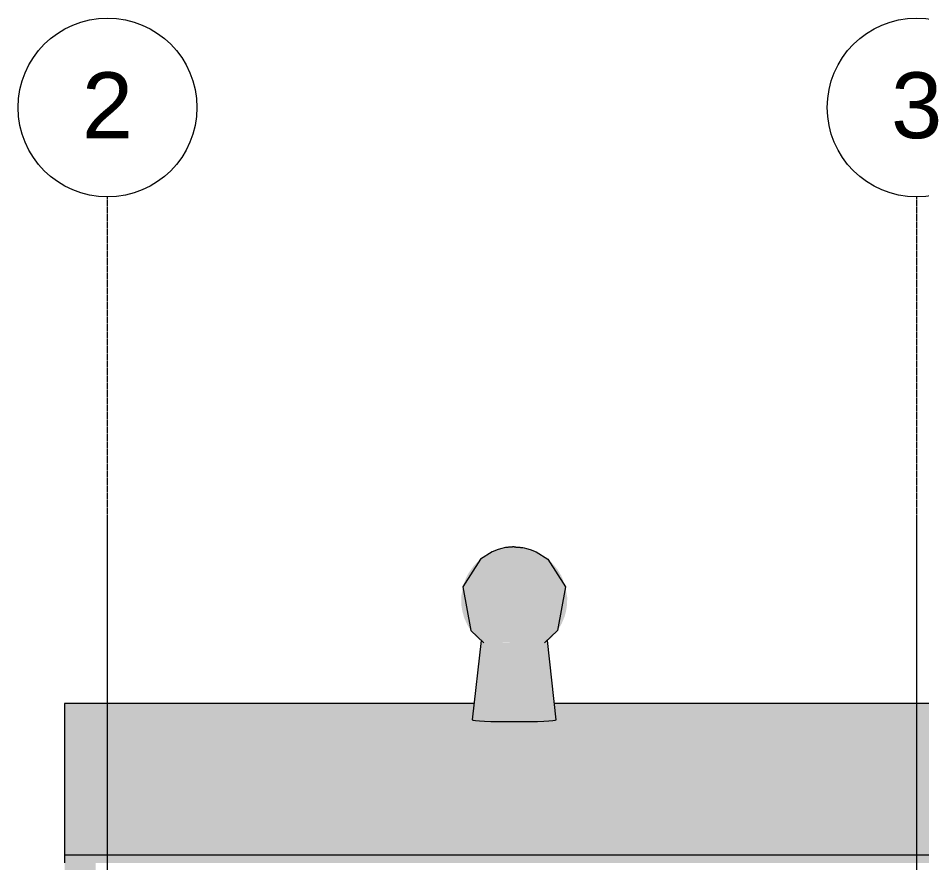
# Model space of a CAD drawing. Header units: inches. Extents: x 20426 to 92531, y -195 to 750.
# Drawn here: x 24707.7 to 25031.1, y 335.3 to 637.8 of the extents above; entities that cross this region are included whole.
import ezdxf

# ---------------------------------------------------------------- set-up
doc = ezdxf.new("R2010")
doc.units = ezdxf.units.IN
doc.header["$MEASUREMENT"] = 0
doc.linetypes.add('Grid Line 1_2_', pattern=[0.875, 0.5, -0.125, 0.125, -0.125])
for name, color, linetype, lineweight in [('A-GENM', 13, 'Continuous', 9), ('A-ROOF', 132, 'Continuous', 13), ('L-SITE-WALL', 31, 'Continuous', 13), ('S-GRID', 1, 'Continuous', 9), ('S-GRID-IDEN', 1, 'Continuous', 9)]:
    doc.layers.add(name, color=color, linetype=linetype, lineweight=lineweight)
doc.styles.add('Arial_1', font='arial.ttf', dxfattribs={"height": 23.60479})

# ---------------------------------------------------------------- blocks, each defined once
blk = doc.blocks.new('turbine vent - turbine vent-V21-Elevation - South')
at = {"layer": 'A-GENM'}
for points in [[(25253.89, 414.17), (25253.89, 448.42), (25251.68, 448.26), (25250.74, 448.16), (25248.87, 447.74), (25247.25, 447.22), (25246.11, 446.73), (25244.52, 445.95), (25242.42, 444.54), (25239.55, 441.89), (25237.65, 439.19), (25237.14, 438.38), (25236.35, 436.63), (25235.63, 434.56), (25234.92, 430.5), (25234.95, 427.91), (25235.33, 425.55), (25235.98, 423.12), (25237.09, 420.62), (25238.29, 418.63), (25239.53, 417.02), (25240.97, 415.59), (25242.16, 414.56), (25242.32, 414.61), (25243.06, 414.54), (25243.63, 414.4), (25243.73, 414.39), (25244.21, 414.45), (25245.74, 414.3), (25246.53, 414.35), (25252.75, 414.23)], [(25253.89, 414.17), (25255.49, 414.19), (25256.57, 414.18), (25257.29, 414.23), (25258.14, 414.23), (25260.27, 414.33), (25262.05, 414.32), (25263.57, 414.47), (25264.41, 414.39), (25264.91, 414.5), (25265.65, 414.57), (25267.49, 416.21), (25269.14, 418.21), (25269.72, 418.93), (25270.91, 421.07), (25271.88, 423.38), (25272.45, 425.46), (25272.83, 428), (25272.86, 430.5), (25272.15, 434.45), (25271.19, 437.1), (25270.7, 438.23), (25269.4, 440.36), (25267.9, 442.21), (25265, 444.82), (25262.81, 446.18), (25260.53, 447.22), (25259.58, 447.54), (25257.98, 447.96), (25256.99, 448.17), (25256.81, 448.21), (25253.89, 448.39), (25253.89, 414.32)], [(25253.89, 385.91), (25261.39, 385.99), (25265.38, 386.13), (25267.99, 386.32), (25268.66, 386.43), (25268.89, 386.53), (25265.79, 414.69), (25265.58, 414.55), (25265.47, 414.55), (25265.27, 414.49), (25264.73, 414.49), (25264.23, 414.39), (25263.39, 414.45), (25261.61, 414.28), (25260.38, 414.33), (25259.25, 414.3), (25256.48, 414.18), (25255.36, 414.2), (25255.05, 414.22), (25253.89, 414.17), (25252.42, 414.2), (25251.43, 414.17), (25249.34, 414.26), (25247.58, 414.33), (25245.22, 414.35), (25244.15, 414.44), (25243.63, 414.4), (25242.31, 414.61), (25242.14, 414.56), (25241.98, 414.67), (25238.89, 386.53), (25239.12, 386.43), (25239.79, 386.32), (25242.4, 386.13), (25246.39, 385.99), (25251.29, 385.92)]]:
    blk.add_hatch(color=256, dxfattribs=at).paths.add_polyline_path(points, flags=0)
for p, q in [((25242.02, 414.96), (25238.89, 386.54)), ((25268.89, 386.54), (25265.77, 414.9))]:
    blk.add_line(p, q, dxfattribs=at)
at = {"layer": 'A-GENM', "flags": 128}
for points in [[(25253.89, 448.43), (25253.86, 448.43), (25253.83, 448.43), (25253.79, 448.43), (25253.76, 448.43), (25253.73, 448.43), (25253.7, 448.43), (25253.66, 448.43), (25253.63, 448.43), (25253.59, 448.43), (25253.56, 448.43), (25253.52, 448.43), (25253.48, 448.43), (25253.44, 448.43), (25253.39, 448.43), (25253.35, 448.43), (25253.3, 448.43), (25253.25, 448.42), (25253.2, 448.42), (25253.14, 448.42), (25253.08, 448.42), (25253.01, 448.41), (25252.93, 448.41), (25252.85, 448.41), (25252.76, 448.4), (25252.66, 448.39), (25252.55, 448.39), (25252.41, 448.38), (25252.26, 448.36), (25252.08, 448.35), (25251.87, 448.33), (25251.6, 448.3), (25251.27, 448.25), (25250.84, 448.19), (25250.26, 448.08), (25249.43, 447.9), (25248.16, 447.55), (25245.99, 446.71), (25241.85, 444.13), (25235.5, 434.2), (25238.34, 418.52), (25243.04, 414.14)], [(25253.89, 448.43), (25253.92, 448.43), (25253.95, 448.43), (25253.99, 448.43), (25254.02, 448.43), (25254.05, 448.43), (25254.08, 448.43), (25254.12, 448.43), (25254.15, 448.43), (25254.19, 448.43), (25254.22, 448.43), (25254.26, 448.43), (25254.3, 448.43), (25254.34, 448.43), (25254.39, 448.43), (25254.43, 448.43), (25254.48, 448.43), (25254.53, 448.42), (25254.58, 448.42), (25254.64, 448.42), (25254.7, 448.42), (25254.77, 448.41), (25254.85, 448.41), (25254.93, 448.41), (25255.02, 448.4), (25255.12, 448.39), (25255.23, 448.39), (25255.37, 448.38), (25255.52, 448.36), (25255.7, 448.35), (25255.91, 448.33), (25256.18, 448.3), (25256.51, 448.25), (25256.94, 448.19), (25257.52, 448.08), (25258.35, 447.9), (25259.62, 447.55), (25261.79, 446.71), (25265.93, 444.13), (25272.28, 434.2), (25269.44, 418.52), (25264.74, 414.14)]]:
    blk.add_lwpolyline(points, dxfattribs=at)
at = {"layer": 'A-GENM'}
blk.add_ellipse((25253.89, 386.53), major_axis=(15, 0), ratio=0.041631, start_param=3.141593, end_param=6.283185, dxfattribs=at)
blk = doc.blocks.new('Grid - Grid Head - Circle-14747-Elevation - South')
at = {"layer": 'S-GRID-IDEN'}
blk.add_circle((22796.39, 605.76), 32, dxfattribs=at)

msp = doc.modelspace()

# ---------------------------------------------------------------- hatches: boundary and pattern name
at = {"layer": 'A-ROOF', "lineweight": 5}
for points in [[(24724.35, 338.21), (28231.08, 338.21), (28231.08, 392.37), (27789.57, 392.37), (27790.21, 386.53), (27789.99, 386.43), (27789.31, 386.32), (27786.7, 386.13), (27782.67, 385.99), (27776.39, 385.91), (27770.08, 385.95), (27764.21, 386.11), (27762.22, 386.22), (27760.44, 386.43), (27760.21, 386.53), (27760.86, 392.37), (27500.57, 392.37), (27501.21, 386.53), (27500.99, 386.43), (27500.31, 386.32), (27497.7, 386.13), (27493.67, 385.99), (27487.39, 385.91), (27481.08, 385.95), (27475.21, 386.11), (27473.22, 386.22), (27471.44, 386.43), (27471.21, 386.53), (27471.86, 392.37), (27211.57, 392.37), (27212.21, 386.53), (27211.99, 386.43), (27211.31, 386.32), (27208.7, 386.13), (27204.67, 385.99), (27198.39, 385.91), (27192.08, 385.95), (27186.21, 386.11), (27184.22, 386.22), (27182.44, 386.43), (27182.21, 386.53), (27182.86, 392.37), (26922.57, 392.37), (26923.21, 386.53), (26922.99, 386.43), (26922.31, 386.32), (26919.7, 386.13), (26915.67, 385.99), (26909.39, 385.91), (26903.08, 385.95), (26897.21, 386.11), (26895.22, 386.22), (26893.44, 386.43), (26893.21, 386.53), (26893.86, 392.37), (26633.57, 392.37), (26634.21, 386.53), (26633.99, 386.43), (26633.31, 386.32), (26630.7, 386.13), (26626.67, 385.99), (26620.39, 385.91), (26614.08, 385.95), (26608.21, 386.11), (26606.22, 386.22), (26604.44, 386.43), (26604.21, 386.53), (26604.86, 392.37), (26344.57, 392.37), (26345.21, 386.53), (26344.99, 386.43), (26344.31, 386.32), (26341.7, 386.13), (26337.67, 385.99), (26331.39, 385.91), (26325.08, 385.95), (26319.21, 386.11), (26317.22, 386.22), (26315.44, 386.43), (26315.21, 386.53), (26315.86, 392.37), (26055.57, 392.37), (26056.21, 386.53), (26055.99, 386.43), (26055.31, 386.32), (26052.7, 386.13), (26048.67, 385.99), (26042.39, 385.91), (26036.08, 385.95), (26030.21, 386.11), (26028.22, 386.22), (26026.44, 386.43), (26026.21, 386.53), (26026.86, 392.37), (25766.57, 392.37), (25767.21, 386.53), (25766.99, 386.43), (25766.31, 386.32), (25763.7, 386.13), (25759.67, 385.99), (25753.39, 385.91), (25747.08, 385.95), (25741.21, 386.11), (25739.22, 386.22), (25737.44, 386.43), (25737.21, 386.53), (25737.86, 392.37), (25477.57, 392.37), (25478.21, 386.53), (25477.99, 386.43), (25477.31, 386.32), (25474.7, 386.13), (25470.67, 385.99), (25464.39, 385.91), (25458.08, 385.95), (25452.21, 386.11), (25450.22, 386.22), (25448.44, 386.43), (25448.21, 386.53), (25448.86, 392.37), (25188.57, 392.37), (25189.21, 386.53), (25188.99, 386.43), (25188.31, 386.32), (25185.7, 386.13), (25181.67, 385.99), (25175.39, 385.91), (25169.08, 385.95), (25163.21, 386.11), (25161.22, 386.22), (25159.44, 386.43), (25159.21, 386.53), (25159.86, 392.37), (24899.57, 392.37), (24900.21, 386.53), (24899.99, 386.43), (24899.31, 386.32), (24896.7, 386.13), (24892.67, 385.99), (24886.39, 385.91), (24880.08, 385.95), (24874.21, 386.11), (24872.22, 386.22), (24870.44, 386.43), (24870.21, 386.53), (24870.86, 392.37), (24724.35, 392.37), (24724.35, 338.93)], [(28220.77, 335.33), (28231.08, 335.33), (28231.08, 338.21), (24724.35, 338.21), (24724.35, 335.33), (28203.49, 335.33)]]:
    msp.add_hatch(color=256, dxfattribs=at).paths.add_polyline_path(points, flags=0)
at = {"layer": 'L-SITE-WALL', "lineweight": 5}
msp.add_hatch(color=256, dxfattribs=at).paths.add_polyline_path([(24735.47, 241.25), (24735.47, 335.33), (24724.35, 335.33), (24724.35, 241.25), (24730.41, 241.25)], flags=0)

# ---------------------------------------------------------------- linework, layer by layer
at = {"layer": 'A-ROOF'}
for p, q in [((24870.86, 392.37), (24724.35, 392.37)), ((24724.35, 392.37), (24724.35, 335.33)), ((25159.86, 392.37), (24899.57, 392.37)), ((24724.35, 338.21), (28231.08, 338.21))]:
    msp.add_line(p, q, dxfattribs=at)
at = {"layer": 'S-GRID', "linetype": 'Grid Line 1_2_'}
for p, q in [((24739.71, -132), (24739.71, 573.76)), ((25029.21, -132), (25029.21, 573.76))]:
    msp.add_line(p, q, dxfattribs=at)

# ---------------------------------------------------------------- block references
at = {"layer": 'A-GENM'}
msp.add_blockref('turbine vent - turbine vent-V21-Elevation - South', (-368.68, 0), dxfattribs=at)
at = {"layer": 'S-GRID-IDEN'}
for p in [(1943.32, 0), (2232.82, 0)]:
    msp.add_blockref('Grid - Grid Head - Circle-14747-Elevation - South', p, dxfattribs=at)

# ---------------------------------------------------------------- next in the draw order: texts
at = {"layer": 'S-GRID-IDEN', "char_height": 23.6, "width": 21.888, "attachment_point": 2, "line_spacing_factor": 0.938532, "style": 'Arial_1', "bg_fill": 3, "box_fill_scale": 1.25, "bg_fill_color": 0, "bg_fill_transparency": 0}
for s, insert in [('2', (24739.71, 618.35)), ('3', (25029.21, 618.35))]:
    msp.add_mtext(s, dxfattribs=dict(at, insert=insert))

doc.saveas('drawing.dxf')
